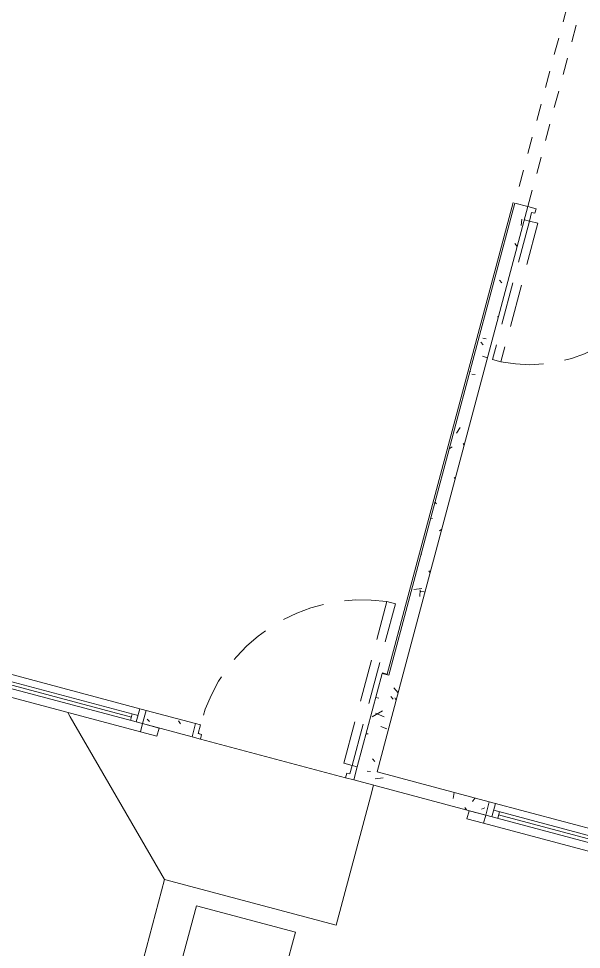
# Model space of a CAD drawing. Header units: metres. Extents: x 689715 to 690980, y 1005284 to 1006835.
# Drawn here: x 690875.46 to 690878.76, y 1005528.66 to 1005534.12 of the extents above; entities that cross this region are included whole.
import ezdxf

# ---------------------------------------------------------------- set-up
doc = ezdxf.new("R2010")
doc.units = ezdxf.units.M
for name, pattern in [('HIDDEN', [0.375, 0.25, -0.125]), ('Overhead', [0.00396875, 0.00238125, -0.0015875]), ('PHANTOM', [2.5, 1.25, -0.25, 0.25, -0.25, 0.25, -0.25])]:
    doc.linetypes.add(name, pattern=pattern)
doc.layers.add('0_NUMERO DE LOTE FASE V', color=3, linetype='Continuous')
for name, color, linetype, lineweight in [('Líneas ocultas', 7, 'HIDDEN', 13), ('Medium Lines', 10, 'Continuous', 18), ('Modelos genéricos', 7, 'Continuous', 13), ('Muros', 7, 'Continuous', 13), ('Overhead', 7, 'Overhead', 13), ('Patrón de corte', 7, 'Continuous', 13), ('Plan Swing', 7, 'HIDDEN', 13), ('Puertas', 7, 'Continuous', 13), ('Suelos', 7, 'Continuous', 9), ('Ventanas', 7, 'Continuous', 13)]:
    doc.layers.add(name, color=color, linetype=linetype, lineweight=lineweight)
pattern_1 = [(140, (365.6615329065826, -24.78183759388048), (0.03836033982117162, 0.4377584771638401), [0.04599999999999998, -0.5029999999999997]), (85, (365.6615329065826, -24.78183759388048), (-0.4580987315439033, -0.08439521406967798), [0.037, -0.402]), (190.451, (365.6645329066087, -24.74583759397501), (-0.4199401312074266, 0.3526758939897785), [0.03899999999999999, -0.4269999999999999]), (136.184, (365.5395329066087, -24.78183759393869), (0.1004214988211119, 0.6506308650644553), [0.06899999999999996, -0.7539999999999996]), (186.636, (365.547532906523, -24.72783759376034), (-0.5938707988951817, 0.5701916118460519), [0.05799999999999999, -0.6409999999999997]), (81.18399999999997, (365.5395329066087, -24.78183759393869), (-0.5936975411065766, 0.5697220635397623), [0.055, -0.6039999999999999]), (111, (365.5705329065677, -24.72083759383531), (0.2457802302535768, 0.3642747293136031), [0.04599999999999999, -0.5029999999999998]), (55.99999999999997, (365.5705329065677, -24.72083759383531), (-0.4415777901075864, 0.1482769546615401), [0.03699999999999998, -0.4019999999999998]), (161.451, (365.5905329065863, -24.690837593982), (-0.1963072483374969, 0.512048302653334), [0.03899999999999999, -0.4269999999999999]), (127.5, (365.6615329065826, -24.78183759388048), (-0.2022933454275577, 0.007375797972208886), [0.02, -0.3769999999999999, 0.02, -0.3879999999999999, -0.4039999999999999]), (127.5, (365.6615329065826, -24.78183759388048), (-0.2022933454275577, 0.007375797972208886), [-0.8059999999999998, 0.02, -0.384]), (97.49999999999997, (365.6615329065826, -24.78183759388048), (-0.2399435114399267, 0.1600503399492727), [0.02, -0.2129999999999999, 0.02, -0.3679999999999999, -0.154]), (97.49999999999997, (365.6615329065826, -24.78183759388048), (-0.2399435114399267, 0.1600503399492727), [-0.6209999999999999, 0.02, -0.134]), (57.49999999999999, (365.6615329065826, -24.91783759393729), (0.01404568388630387, 0.325416223879766), [0.02, -0.132, 0.02, -0.4550000000000001, -0.6309999999999999]), (57.49999999999999, (365.6615329065826, -24.91783759393729), (0.01404568388630387, 0.325416223879766), [-0.6279999999999999, 0.02, -0.6109999999999999]), (47.49999999999995, (365.6615329065826, -24.97883759392425), (-0.0608186051078245, 0.3554815006055005), [0.02, -0.178, 0.02, -0.296, -0.4479999999999998]), (47.49999999999995, (365.6615329065826, -24.97883759392425), (-0.0608186051078245, 0.3554815006055005), [-0.5139999999999999, 0.02, -0.4279999999999999])]

# ---------------------------------------------------------------- blocks, each defined once
blk = doc.blocks.new('M_Opening-Door - 1_20 x 2_21 m-892349-PLANO CLAVE _8 CASAS EN HILERA_ - Dependent 1')
at = {"layer": 'Medium Lines', "color": 53}
for p, q in [((-0.6081886567164145, 0.04000000000000224), (-0.6081886567164145, -0.03999999999999618)), ((0.591811343283585, -0.03999999999999618), (0.591811343283585, 0.04000000000000224))]:
    blk.add_line(p, q, dxfattribs=at)
at = {"layer": 'Overhead', "color": 253}
for p, q in [((0.591811343283585, 0.04000000000000224), (-0.6081886567164145, 0.04000000000000224)), ((-0.6081886567164145, -0.03999999999999618), (0.591811343283585, -0.03999999999999618))]:
    blk.add_line(p, q, dxfattribs=at)
blk = doc.blocks.new('Window-Sliding - VENTANA DE 2_20 X 1_20-1540986-PLANO CLAVE _8 CASAS EN HILERA_ - Dependent 1')
at = {"layer": 'Ventanas', "color": 253}
for p, q in [((1.100365830454672, 0.04), (-1.099634169545327, 0.04)), ((-1.099634169545327, 0.04), (-1.099634169545327, -0.03999999999902364)), ((-1.099634169545327, 0.04000000000097637), (1.100365830454672, 0.04000000000097637)), ((-1.061534169779908, -0.03999999999902364), (-1.061534169779908, 0.04000000000097637)), ((-1.061534169779908, 0.04000000000097637), (-1.061534169779908, -0.03999999999902365)), ((1.062265830467165, 9.714248738745823e-13), (-1.061534169779908, 9.714248738745823e-13)), ((-1.026609169545286, 0.04000000000097637), (-1.026609169545286, 9.714248738745823e-13)), ((-0.02185916954532734, 0.02000000000096879), (-1.026609169545286, 0.02000000000096879)), ((-0.02185916954532734, 0.04000000000097637), (-0.02185916954532734, 9.714248738745823e-13)), ((0.000365830454672653, 9.714248738745823e-13), (0.000365830454672653, 0.04000000000097637)), ((0.000365830454672653, 9.714248738745823e-13), (0.000365830454672653, -0.03999999999902364)), ((0.02259083045467268, -0.03999999999902364), (0.02259083045467268, 9.714248738745823e-13)), ((1.027340830454717, -0.03999999999902364), (1.027340830454717, 9.714248738745823e-13)), ((1.062265830467165, 0.04000000000097637), (1.062265830467165, -0.03999999999902365)), ((1.100365830454672, -0.03999999999902364), (1.100365830454672, 0.04)), ((-1.099634169545327, -0.03999999999902364), (1.100365830454672, -0.03999999999902364)), ((-1.099634169545327, -0.03999999999902364), (1.100365830454672, -0.03999999999902364)), ((-1.09963416929923, -0.03999999999902364), (1.100365830455644, -0.03999999999902364)), ((0.02259083045467268, -0.0199999999990375), (1.027340830454716, -0.0199999999990375))]:
    blk.add_line(p, q, dxfattribs=at)
blk = doc.blocks.new('Window-Sliding - VENTANA DE 1_60 X 1_20-1540950-PLANO CLAVE _8 CASAS EN HILERA_ - Dependent 1')
at = {"layer": 'Ventanas', "color": 253}
for p, q in [((-0.799634169545327, -0.04), (-0.799634169545327, 0.03999999999902364)), ((-0.799634169545327, 0.03999999999902364), (0.8003658304546724, 0.03999999999902364)), ((-0.7996341695453272, 0.03999999999902364), (0.8003658304546725, 0.03999999999902364)), ((-0.7996341692992297, 0.03999999999902364), (0.800365830455645, 0.03999999999902364)), ((-0.7615341697799087, 0.03999999999902364), (-0.7615341697799087, -0.04000000000097637)), ((-0.7615341697799087, -0.04000000000097637), (-0.7615341697799087, 0.03999999999902365)), ((0.000365830454672653, -9.714248738745823e-13), (0.000365830454672653, 0.03999999999902364)), ((0.02259083045467268, 0.03999999999902364), (0.02259083045467268, -9.714248738745823e-13)), ((0.02259083045467268, 0.0199999999990375), (0.7273408304547152, 0.0199999999990375)), ((0.7273408304547152, 0.03999999999902364), (0.7273408304547152, -9.714248738745823e-13)), ((0.7622658304671647, -0.04000000000097637), (0.7622658304671647, 0.03999999999902365)), ((0.8003658304546724, 0.03999999999902364), (0.8003658304546724, -0.04)), ((0.8003658304546724, -0.04), (-0.799634169545327, -0.04)), ((-0.7996341695453272, -0.04000000000097637), (0.8003658304546725, -0.04000000000097637)), ((0.7622658304671647, -9.714248738745823e-13), (-0.761534169779909, -9.714248738745823e-13)), ((-0.7266091695452884, -0.04000000000097637), (-0.7266091695452884, -9.714248738745823e-13)), ((-0.02185916954532734, -0.02000000000096879), (-0.7266091695452884, -0.02000000000096879)), ((-0.02185916954532734, -0.04000000000097637), (-0.02185916954532734, -9.714248738745823e-13)), ((0.000365830454672653, -9.714248738745823e-13), (0.000365830454672653, -0.04000000000097637))]:
    blk.add_line(p, q, dxfattribs=at)
blk = doc.blocks.new('M_MOLDURA SENCILLA PARA VENTANAS - 2_20x1_20-1429797-PLANO CLAVE _8 CASAS EN HILERA_ - Dependent 1')
at = {"layer": 'Modelos genéricos', "color": 9, "lineweight": 9}
for p, q in [((-0.975000000000008, 0.08999999999999686), (-1.075000000000009, 0.08999999999999686)), ((-1.075000000000009, 0.08999999999999686), (-1.075000000000009, 0.04000000000000823)), ((-0.975000000000008, 0.04000000000000823), (-0.975000000000008, 0.08999999999999686)), ((1.324999999999992, 0.08999999999999686), (1.224999999999992, 0.08999999999999686)), ((1.224999999999992, 0.08999999999999686), (1.224999999999992, 0.04000000000000823)), ((1.324999999999992, 0.04000000000000823), (1.324999999999992, 0.08999999999999686)), ((-1.075000000000009, 0.04000000000000823), (-0.975000000000008, 0.04000000000000823)), ((1.224999999999992, 0.04000000000000823), (1.324999999999992, 0.04000000000000823))]:
    blk.add_line(p, q, dxfattribs=at)
at = {"layer": 'Modelos genéricos', "color": 253}
blk.add_line((-0.9750000000000082, 0.09000000000000001), (1.224999999999992, 0.09000000000000001), dxfattribs=at)
blk = doc.blocks.new('M_MOLDURA SENCILLA PARA VENTANAS - 1_20x1_60-V5-PLANO CLAVE _8 CASAS EN HILERA_ - Dependent 1')
at = {"layer": 'Modelos genéricos', "color": 9, "lineweight": 9}
for p, q in [((-0.675000000000009, 0.08999999999999686), (-0.7750000000000079, 0.08999999999999686)), ((-0.7750000000000079, 0.08999999999999686), (-0.7750000000000079, 0.04000000000000823)), ((-0.675000000000009, 0.04000000000000823), (-0.675000000000009, 0.08999999999999686)), ((1.024999999999992, 0.08999999999999686), (0.9249999999999912, 0.08999999999999686)), ((0.9249999999999912, 0.08999999999999686), (0.9249999999999912, 0.04000000000000823)), ((1.024999999999992, 0.04000000000000823), (1.024999999999992, 0.08999999999999686)), ((-0.7750000000000079, 0.04000000000000823), (-0.675000000000009, 0.04000000000000823)), ((0.9249999999999912, 0.04000000000000823), (1.024999999999992, 0.04000000000000823))]:
    blk.add_line(p, q, dxfattribs=at)
at = {"layer": 'Modelos genéricos', "color": 253}
blk.add_line((-0.675000000000008, 0.09000000000000001), (0.924999999999992, 0.09000000000000001), dxfattribs=at)
blk = doc.blocks.new('M_SINGLE DOOR_PRINCIPAL - _98 x 2_18-1543017-PLANO CLAVE _8 CASAS EN HILERA_ - Dependent 1')
at = {"layer": 'Plan Swing', "color": 253}
for p, q in [((0.4089999999999979, 0.04000000000001053), (0.4089999999999979, 1.02000000000001)), ((0.4600000000000514, 1.02000000000001), (0.4089999999999979, 1.02000000000001)), ((0.4600000000000514, 0.04000000000001053), (0.4600000000000514, 1.02000000000001)), ((0.4600000000000514, 0.04000000000001053), (0.4089999999999979, 0.04000000000001053))]:
    blk.add_line(p, q, dxfattribs=at)
blk.add_arc((0.520000000000048, 0.04480403496726841), 0.9814928273890571, 96.49364626227735, 179.9999999999998, dxfattribs=at)
at = {"layer": 'Puertas', "color": 9, "lineweight": 9}
for p, q in [((-0.460000000000006, 0.04000000000000724), (-0.4900000000000043, 0.04000000000000717)), ((-0.4600000000000058, -0.0122499999999987), (-0.460000000000006, 0.04000000000000724)), ((0.4899999999999966, 0.0400000000000091), (0.4599999999999982, 0.04000000000000896)), ((0.4599999999999982, 0.04000000000000896), (0.4599999999999982, -0.01224999999999695)), ((-0.4900000000000041, -0.03999999999999282), (-0.4400000000000057, -0.03999999999999271)), ((-0.4400000000000058, -0.01224999999999866), (-0.4600000000000058, -0.0122499999999987)), ((-0.4400000000000057, -0.03999999999999271), (-0.4400000000000058, -0.01224999999999866)), ((0.4599999999999982, -0.01224999999999695), (0.4399999999999982, -0.01224999999999702)), ((0.4399999999999982, -0.01224999999999702), (0.4399999999999982, -0.03999999999999092)), ((0.4399999999999982, -0.03999999999999092), (0.4899999999999966, -0.03999999999999099))]:
    blk.add_line(p, q, dxfattribs=at)
at = {"layer": 'Puertas', "color": 253}
for p, q in [((-0.4600000000000056, -0.01224999999998467), (-0.4600000000000056, -0.01099999999998057)), ((-0.4550000000000055, -0.01099999999998056), (-0.4600000000000056, -0.01099999999998057)), ((-0.4550000000000054, -0.01099999999998668), (-0.4600000000000054, -0.0109999999999867)), ((-0.4600000000000056, -0.01224999999998467), (-0.4550000000000055, -0.01224999999998466)), ((-0.4550000000000055, -0.01099999999998056), (-0.4550000000000055, -0.01224999999998466)), ((-0.4550000000000054, -0.01099999999998668), (-0.4550000000000054, -0.0122499999999908))]:
    blk.add_line(p, q, dxfattribs=at)
blk = doc.blocks.new('PV_PUERTA SENCILLA - _90 x 2_17-1542279-PLANO CLAVE _8 CASAS EN HILERA_ - Dependent 1')
at = {"layer": 'Líneas ocultas', "color": 253}
for p, q in [((0.3683286352964649, 0.03999999999999443), (0.3683286352964649, 0.8799999999999943)), ((0.4193286352964649, 0.8799999999999943), (0.3683286352964649, 0.8799999999999943)), ((0.4193286352964649, 0.03999999999999443), (0.4193286352964649, 0.8799999999999943)), ((0.4193286352964649, 0.03999999999999443), (0.3683286352964649, 0.03999999999999443))]:
    blk.add_line(p, q, dxfattribs=at)
blk.add_arc((0.4193286352964647, 0.03999999999997304), 0.841546790142994, 93.47440736753113, 183.4744073675307, dxfattribs=at)
at = {"layer": 'Puertas', "color": 253}
for p, q in [((-0.4500000000000027, -0.05000000000000356), (-0.450000000000003, 0.04999999999999645)), ((-0.4450000000000029, 0.04999999999999647), (-0.450000000000003, 0.04999999999999645)), ((-0.4450000000000029, 0.04999999999999647), (-0.4450000000000027, -0.05000000000000354)), ((-0.4500000000000027, -0.05000000000000356), (-0.4450000000000027, -0.05000000000000354))]:
    blk.add_line(p, q, dxfattribs=at)
at = {"layer": 'Puertas', "color": 9, "lineweight": 9}
for p, q in [((-0.4200000000000045, 0.03999999999999649), (-0.4450000000000046, 0.03999999999999646)), ((-0.4200000000000044, -0.01225000000000943), (-0.4200000000000045, 0.03999999999999649)), ((0.4499484307344891, 0.03999999999999823), (0.4200000000000014, 0.03999999999999804)), ((0.4200000000000014, 0.03999999999999804), (0.4200000000000016, -0.01225000000000783)), ((-0.4450000000000042, -0.04000000000000354), (-0.4000000000000044, -0.04000000000000346)), ((-0.4000000000000044, -0.01225000000000941), (-0.4200000000000044, -0.01225000000000943)), ((-0.4000000000000044, -0.04000000000000346), (-0.4000000000000044, -0.01225000000000941)), ((0.4200000000000016, -0.01225000000000783), (0.4000000000000016, -0.0122500000000079)), ((0.4000000000000016, -0.0122500000000079), (0.4000000000000013, -0.04000000000000183)), ((0.4000000000000013, -0.04000000000000183), (0.4499484307344889, -0.04000000000000187))]:
    blk.add_line(p, q, dxfattribs=at)
blk = doc.blocks.new('C TRANSFORMADA A B')
at = {"layer": 'Patrón de corte'}
h = blk.add_hatch(dxfattribs=at)
h.set_pattern_fill('HORMIGÓN', color=254, scale=0.9999999999999998, angle=90.00000000000001, style=0, pattern_type=2)
h.set_pattern_definition(pattern_1)
h.paths.add_polyline_path([(286.1439854095224, -10.47999999229796), (286.0639854099136, -10.47999999212334), (286.0639854099136, -10.77999999240274), (286.1439854099881, -10.77999999228632)], flags=0)
h.paths.add_polyline_path([(286.1439854099881, -13.18005156173604), (286.1439854099881, -12.37999999243766), (286.0639854099136, -12.37999999237945), (286.0639854099136, -13.18005156173604)], flags=0)
h.paths.add_polyline_path([(286.1439854095224, -14.16005156154279), (286.0639854099136, -14.16005156154279), (286.0639854099136, -14.46005156158935), (286.1439854095224, -14.46005156170577)], flags=0)
h.paths.add_polyline_path([(286.1439854095224, -17.25999999238411), (286.1439854099881, -16.66005156160099), (286.0639854099136, -16.66005156154279), (286.0639854099136, -17.25999999238411)], flags=0)
h = blk.add_hatch(dxfattribs=at)
h.set_pattern_fill('HORMIGÓN', color=254, scale=0.9999999999999998, angle=90.00000000000001, style=0, pattern_type=2)
h.set_pattern_definition(pattern_1)
h.paths.add_polyline_path([(285.4989854095038, -13.13999999233056), (285.4989854099695, -13.05999999225605), (282.6338196659926, -13.05999999231426), (282.6338196659926, -13.13999999238877), (283.6176494949032, -13.13999999221414)], flags=0)
h.paths.add_polyline_path([(281.433819666272, -13.05999999231426), (277.9638196658343, -13.05999999248888), (277.9638196660671, -13.13999999233056), (281.433819666272, -13.13999999221414)], flags=0)
h = blk.add_hatch(dxfattribs=at)
h.set_pattern_fill('HORMIGÓN', color=254, scale=0.9999999999999998, angle=90.00000000000001, style=0, pattern_type=2)
h.set_pattern_definition(pattern_1)
h.paths.add_polyline_path([(286.0639854099136, -13.05999999208143), (285.4989854099695, -13.05999999225605), (285.4989854095038, -13.1799999923096), (286.0639854099136, -13.1799999923096)], flags=0)
at = {"layer": 'Muros', "color": 253}
for p, q in [((286.0639854099136, -12.37999999237945), (286.0639854099136, -13.05999999208143)), ((286.1439854099881, -13.18005156173604), (286.1439854099881, -12.37999999243766)), ((285.4989854099695, -13.05999999225605), (282.6338196659926, -13.05999999231426)), ((286.0639854099136, -13.05999999208143), (285.4989854099695, -13.05999999225605)), ((282.6338196659926, -13.13999999238877), (285.4989854095038, -13.13999999233056)), ((285.4989854095038, -13.13999999233056), (285.4989854095038, -13.1799999923096)), ((285.4939854096156, -13.14999982470181), (282.6338196659926, -13.14999982481822)), ((285.4939854096156, -13.14999982470181), (285.4939854096156, -13.17999999219319)), ((285.4989854095038, -13.1799999923096), (286.0639854099136, -13.1799999923096)), ((286.0639854099136, -13.18005156173604), (286.1439854099881, -13.18005156173604)), ((286.0639854099136, -14.16005156154279), (286.0639854099136, -14.46005156158935)), ((286.1439854095224, -14.16005156154279), (286.0639854099136, -14.16005156154279)), ((286.1439854095224, -14.46005156170577), (286.1439854095224, -14.16005156154279))]:
    blk.add_line(p, q, dxfattribs=at)
at = {"layer": 'Suelos', "color": 9}
for p, q in [((286.2139854098205, -13.05999784899177), (286.1439854097553, -13.05999786732718)), ((286.9939854098484, -13.05999764631269), (286.2139854098205, -13.05999784899177)), ((286.9939854096156, -14.10005156166153), (286.9939854098484, -13.05999764631269)), ((286.1439854099881, -14.11005156161264), (286.1439854095224, -13.23005156166619)), ((287.4939854096156, -13.28005156165455), (287.0939854097087, -13.28005156147992)), ((287.0939854097087, -13.28005156147992), (287.0939854097087, -13.88005156163126)), ((287.0939854097087, -13.88005156163126), (287.4939854096156, -13.88005156163126)), ((286.2139854098205, -14.88005156151485), (286.9939854096156, -14.10005156166153)), ((291.1439854095224, -14.10005156154511), (286.9939854096156, -14.10005156166153)), ((286.1939854098018, -14.90005156159168), (286.2139854098205, -14.88005156151485))]:
    blk.add_line(p, q, dxfattribs=at)
at = {"color": 254, "lineweight": 13}
for name, p, rotation in [('M_MOLDURA SENCILLA PARA VENTANAS - 1_20x1_60-V5-PLANO CLAVE _8 CASAS EN HILERA_ - Dependent 1', (286.103985409718, -11.4549999924493), 269.9999999999999), ('Window-Sliding - VENTANA DE 1_60 X 1_20-1540950-PLANO CLAVE _8 CASAS EN HILERA_ - Dependent 1', (286.1039854094852, -11.57963416178245), 269.9999999999999), ('PV_PUERTA SENCILLA - _90 x 2_17-1542279-PLANO CLAVE _8 CASAS EN HILERA_ - Dependent 1', (282.6738196660299, -12.61005156155443), 269.9999999999999), ('M_SINGLE DOOR_PRINCIPAL - _98 x 2_18-1543017-PLANO CLAVE _8 CASAS EN HILERA_ - Dependent 1', (286.1039854094852, -13.67005156161031), 90.00000000000001), ('M_MOLDURA SENCILLA PARA VENTANAS - 2_20x1_20-1429797-PLANO CLAVE _8 CASAS EN HILERA_ - Dependent 1', (286.1039854094852, -15.43505156156607), 269.9999999999999), ('Window-Sliding - VENTANA DE 2_20 X 1_20-1540986-PLANO CLAVE _8 CASAS EN HILERA_ - Dependent 1', (286.1039854094852, -15.55968573107384), 269.9999999999999)]:
    blk.add_blockref(name, p, dxfattribs=dict(at, rotation=rotation))
blk.add_blockref('M_Opening-Door - 1_20 x 2_21 m-892349-PLANO CLAVE _8 CASAS EN HILERA_ - Dependent 1', (282.0420083228964, -13.09999999229331), dxfattribs=at)
blk = doc.blocks.new('CASTILLA 7 NUEVA')
at = {"rotation": 269.9999998879757}
blk.add_blockref('C TRANSFORMADA A B', (323.2665340037202, 260.2961971557233), dxfattribs=at)

msp = doc.modelspace()

# ---------------------------------------------------------------- block references
at = {"layer": '0_NUMERO DE LOTE FASE V', "linetype": 'PHANTOM', "rotation": 345.0660436350147}
msp.add_blockref('CASTILLA 7 NUEVA', (690584.4731198894, 1005634.540921777), dxfattribs=at)

doc.saveas('drawing.dxf')
